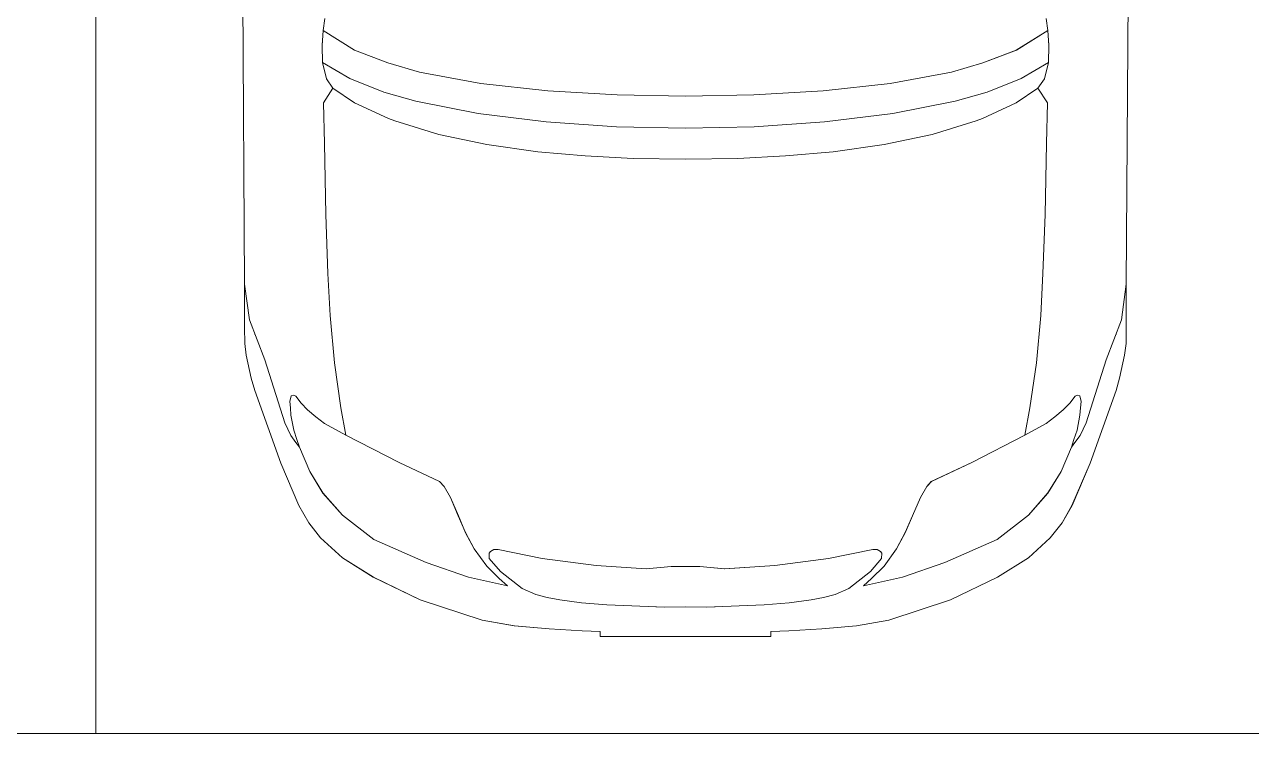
# Model space of a CAD drawing. Header units: millimetres. Extents: x -284281 to 1648660, y -821378 to -151356.
# Drawn here: x -180739 to -178211, y -270728 to -269226 of the extents above; entities that cross this region are included whole.
import ezdxf

# ---------------------------------------------------------------- set-up
doc = ezdxf.new("R2010")
doc.units = ezdxf.units.MM
doc.header["$MEASUREMENT"] = 0
doc.set_wipeout_variables(frame=1)
doc.linetypes.add('Wipeout_Contour', pattern=[1000, 0, -1000])
for name, color, linetype in [('Cars', 7, 'Continuous'), ('Extérieur - Environnement', 7, 'Continuous'), ('Structure - Murs extérieurs', 7, 'Continuous')]:
    doc.layers.add(name, color=color, linetype=linetype)

# ---------------------------------------------------------------- blocks, each defined once
blk = doc.blocks.new('Mur_61_1', base_point=(250537.6, -270787.3))
at = {"color": 254, "linetype": 'Wipeout_Contour', "lineweight": 0, "ltscale": 1436123.093929387}
blk.add_wipeout([(220637.6, -270787.3), (250437.6, -270787.3), (250437.6, -270687.3), (220637.6, -270687.3)], dxfattribs=at).dxf.layer = 'Structure - Murs extérieurs'
at = {"layer": 'Structure - Murs extérieurs', "color": 7, "linetype": 'Continuous', "lineweight": 5, "flags": 128}
blk.add_lwpolyline([(250437.6, -270687.3), (220637.6, -270687.3)], dxfattribs=at)
blk = doc.blocks.new('Car 0025')
at = {"layer": 'Cars', "color": 7, "linetype": 'Continuous', "lineweight": 13}
for p, q in [((-924.7, 1389.7), (-920.5, 734.5)), ((-924.7, 1389.7), (-920.5, 734.5)), ((896.3, 734.5), (900.5, 1389.7)), ((900.5, 1389.7), (896.3, 734.5)), ((-755.5, 1282.4), (-758.8, 1257.5)), ((731.3, 1282.4), (734.6, 1257.5)), ((-758.8, 1257.5), (-760.9, 1227.1)), ((-694, 1217.1), (-758.8, 1257.5)), ((669.8, 1217.1), (734.6, 1257.5)), ((734.6, 1257.5), (736.7, 1227.1)), ((-760.9, 1227.1), (-760.1, 1191.7)), ((-625.2, 1190.8), (-694, 1217.1)), ((601, 1190.8), (669.8, 1217.1)), ((736.7, 1227.1), (735.9, 1191.7)), ((-703.8, 1158.5), (-760.1, 1191.7)), ((-760.1, 1191.7), (-751.8, 1158)), ((-560.1, 1172.1), (-625.2, 1190.8)), ((535.9, 1172.1), (601, 1190.8)), ((679.6, 1158.5), (735.9, 1191.7)), ((735.9, 1191.7), (727.6, 1158)), ((-433.8, 1148.7), (-560.1, 1172.1)), ((409.6, 1148.7), (535.9, 1172.1)), ((-738.5, 1138.6), (-758, 1108.3)), ((-751.8, 1158), (-751.8, 1158)), ((-738.5, 1138.6), (-751.8, 1158)), ((-738.5, 1138.6), (-738.5, 1138.6)), ((-738.5, 1138.6), (-693.9, 1108.9)), ((-633.6, 1130.9), (-703.8, 1158.5)), ((-295.6, 1133.3), (-433.8, 1148.7)), ((271.4, 1133.3), (409.6, 1148.7)), ((609.4, 1130.9), (679.6, 1158.5)), ((714.3, 1138.6), (669.7, 1108.9)), ((714.3, 1138.6), (727.6, 1158)), ((714.3, 1138.6), (714.3, 1138.6)), ((714.3, 1138.6), (733.8, 1108.3)), ((727.6, 1158), (727.6, 1158)), ((-567.9, 1112.1), (-633.6, 1130.9)), ((-152.7, 1124.9), (-295.6, 1133.3)), ((-12.1, 1122.4), (-152.7, 1124.9)), ((-12.1, 1122.4), (128.5, 1124.9)), ((128.5, 1124.9), (271.4, 1133.3)), ((543.7, 1112.1), (609.4, 1130.9)), ((-758, 1108.3), (-755.8, 1024.9)), ((-693.9, 1108.9), (-624, 1076.3)), ((-439.5, 1086.6), (-567.9, 1112.1)), ((415.3, 1086.6), (543.7, 1112.1)), ((669.7, 1108.9), (599.8, 1076.3)), ((733.8, 1108.3), (731.7, 1024.9)), ((-624, 1076.3), (-610.9, 1071.4)), ((-610.9, 1071.4), (-520.4, 1043.6)), ((-298.8, 1069.2), (-439.5, 1086.6)), ((-154, 1059.4), (-298.8, 1069.2)), ((129.8, 1059.4), (274.6, 1069.2)), ((274.6, 1069.2), (415.3, 1086.6)), ((586.8, 1071.4), (496.2, 1043.6)), ((599.8, 1076.3), (586.8, 1071.4)), ((-520.4, 1043.6), (-421.4, 1022.7)), ((-12.1, 1056.3), (-154, 1059.4)), ((-12.1, 1056.3), (129.8, 1059.4)), ((496.2, 1043.6), (397.2, 1022.7)), ((-755.8, 1025), (-753.2, 878.1)), ((-755.8, 1024.9), (-755.8, 1024.9)), ((-421.4, 1022.7), (-316.5, 1007.9)), ((397.2, 1022.7), (292.3, 1007.9)), ((731.7, 1025), (729, 878.1)), ((731.6, 1024.9), (731.6, 1024.9)), ((-316.5, 1007.9), (-218.5, 999.1)), ((-218.5, 999.1), (-119.9, 994.1)), ((-119.9, 994.1), (-12.1, 992.4)), ((95.7, 994.1), (-12.1, 992.4)), ((194.3, 999.1), (95.7, 994.1)), ((292.3, 1007.9), (194.3, 999.1)), ((-753.2, 878.1), (-748.9, 756.7)), ((729, 878.1), (724.7, 756.7)), ((-920.5, 734.5), (-920.6, 683.7)), ((-920.5, 734.5), (-920.6, 683.7)), ((-920.5, 734.5), (-910.7, 661.1)), ((-748.9, 756.7), (-744.4, 670.1)), ((724.7, 756.7), (720.2, 670.1)), ((896.3, 734.5), (886.5, 661.1)), ((896.4, 683.7), (896.3, 734.5)), ((896.3, 734.5), (896.4, 683.7)), ((-920.6, 683.7), (-920.5, 645.6)), ((-920.6, 683.7), (-920.5, 645.6)), ((896.3, 645.6), (896.4, 683.7)), ((896.4, 683.7), (896.3, 645.6)), ((-910.7, 661.1), (-879.2, 578.8)), ((-744.4, 670.2), (-735.6, 572.8)), ((-735.6, 572.8), (-744.3, 670.1)), ((720.2, 670.2), (711.4, 572.8)), ((711.4, 572.8), (720.1, 670.1)), ((886.5, 661.1), (855, 578.8)), ((-920.5, 645.6), (-920, 612.5)), ((-920.5, 645.6), (-920, 612.5)), ((-899.6, 632.1), (-899.5, 631.1)), ((875.4, 632.1), (875.3, 631.1)), ((895.8, 612.5), (896.3, 645.6)), ((896.3, 645.6), (895.8, 612.5)), ((-920, 612.5), (-917.2, 588.4)), ((-920, 612.5), (-917.2, 588.4)), ((893, 588.4), (895.8, 612.5)), ((895.8, 612.5), (893, 588.4)), ((-917.2, 588.4), (-906.8, 541)), ((-906.8, 541), (-917.2, 588.4)), ((882.6, 541), (893, 588.4)), ((882.6, 541), (893, 588.4)), ((-879.2, 578.8), (-837.6, 449.2)), ((-735.6, 572.8), (-722, 479.6)), ((711.4, 572.8), (697.8, 479.6)), ((855, 578.8), (813.4, 449.2)), ((-906.8, 541), (-899.8, 515.5)), ((-899.8, 515.5), (-906.8, 541)), ((875.6, 515.5), (882.6, 541)), ((875.6, 515.5), (882.6, 541)), ((-899.8, 515.5), (-846, 365.6)), ((-846, 365.6), (-899.8, 515.5)), ((-820.1, 506), (-824.6, 504.7)), ((-815.2, 503.8), (-820.1, 506)), ((791, 503.8), (795.9, 506)), ((795.9, 506), (800.4, 504.7)), ((821.8, 365.6), (875.6, 515.5)), ((821.8, 365.6), (875.6, 515.5)), ((-824.6, 504.7), (-827.3, 493)), ((-827.3, 493), (-826, 479.9)), ((-804.3, 489.5), (-815.2, 503.8)), ((-790.7, 476), (-804.3, 489.5)), ((766.5, 476), (780.1, 489.5)), ((780.1, 489.5), (791, 503.8)), ((800.4, 504.7), (803.1, 493)), ((803.1, 493), (801.8, 479.9)), ((-826, 479.9), (-825, 465)), ((-825, 465), (-819.1, 434.2)), ((-773.6, 461.2), (-790.7, 476)), ((-755.7, 447.9), (-773.6, 461.2)), ((-722, 479.6), (-711.7, 423.4)), ((697.8, 479.6), (687.5, 423.4)), ((731.5, 447.9), (749.4, 461.2)), ((749.4, 461.2), (766.5, 476)), ((800.8, 465), (794.9, 434.2)), ((801.8, 479.9), (800.8, 465)), ((-825.2, 422.9), (-837.6, 449.2)), ((-819.1, 434.2), (-812.8, 414.4)), ((-711.7, 423.4), (-755.7, 447.9)), ((687.5, 423.4), (731.5, 447.9)), ((794.9, 434.2), (788.6, 414.4)), ((801, 422.9), (813.4, 449.2)), ((-814.8, 408.3), (-825.2, 422.9)), ((-807.5, 399), (-814.8, 408.3)), ((-812.8, 414.4), (-807.5, 399)), ((-602.3, 367), (-711.7, 423.4)), ((578.1, 367), (687.5, 423.4)), ((788.6, 414.4), (783.3, 399)), ((783.3, 399), (790.6, 408.3)), ((790.6, 408.3), (801, 422.9)), ((-786.3, 348.7), (-807.5, 399)), ((762.1, 348.7), (783.3, 399)), ((-846, 365.6), (-808.7, 278.6)), ((-808.7, 278.6), (-846, 365.6)), ((-518.8, 327.9), (-602.3, 367)), ((494.6, 327.9), (578.1, 367)), ((784.5, 278.6), (821.8, 365.6)), ((784.5, 278.6), (821.8, 365.6)), ((-759.1, 304.4), (-786.3, 348.7)), ((734.9, 304.4), (762.1, 348.7)), ((-718.8, 259), (-759.1, 304.4)), ((-509.5, 317.5), (-518.8, 327.9)), ((-496.3, 294.8), (-509.5, 317.5)), ((472.1, 294.8), (485.3, 317.5)), ((485.3, 317.5), (494.6, 327.9)), ((694.6, 259), (734.9, 304.4)), ((-808.7, 278.6), (-788.2, 243.2)), ((-808.7, 278.6), (-788.2, 243.2)), ((-480.1, 257), (-496.3, 294.8)), ((455.9, 257), (472.1, 294.8)), ((764, 243.2), (784.5, 278.6)), ((784.5, 278.6), (764, 243.2)), ((-654.4, 208.3), (-718.8, 259)), ((-465.1, 222.6), (-480.1, 257)), ((440.9, 222.6), (455.9, 257)), ((630.2, 208.3), (694.6, 259)), ((-788.2, 243.2), (-764, 211.8)), ((-788.2, 243.2), (-764, 211.8)), ((739.8, 211.8), (764, 243.2)), ((764, 243.2), (739.8, 211.8)), ((-764, 211.8), (-719, 170.5)), ((-764, 211.8), (-719, 170.5)), ((-654.4, 208.3), (-546.4, 161.2)), ((-447.3, 189.6), (-465.1, 222.6)), ((423.1, 189.6), (440.9, 222.6)), ((630.2, 208.3), (522.2, 161.2)), ((694.8, 170.5), (739.8, 211.8)), ((739.8, 211.8), (694.8, 170.5)), ((-421.5, 153.3), (-447.3, 189.6)), ((-416.6, 180.1), (-414.1, 184)), ((-416.4, 169.3), (-416.6, 180.1)), ((-414.1, 184), (-406.9, 187.6)), ((-406.9, 187.6), (-398, 187.9)), ((-398, 187.9), (-307.1, 169.4)), ((373.8, 187.9), (282.9, 169.4)), ((382.7, 187.6), (373.8, 187.9)), ((389.9, 184), (382.7, 187.6)), ((392.4, 180.1), (389.9, 184)), ((392.2, 169.3), (392.4, 180.1)), ((397.3, 153.3), (423.1, 189.6)), ((-719, 170.5), (-655.3, 130.9)), ((-719, 170.5), (-655.3, 130.9)), ((-546.4, 161.2), (-459.2, 131.1)), ((-395.7, 128), (-421.5, 153.3)), ((-393.4, 142.5), (-416.4, 169.3)), ((-307.1, 169.4), (-196.1, 155)), ((-196.1, 155), (-92.9, 148.1)), ((-41.8, 152.8), (-92.9, 148.1)), ((-41.8, 152.8), (-11.3, 152.8)), ((17.6, 152.8), (-12.9, 152.8)), ((17.6, 152.8), (68.7, 148.1)), ((171.9, 155), (68.7, 148.1)), ((282.9, 169.4), (171.9, 155)), ((369.2, 142.5), (392.2, 169.3)), ((371.5, 128), (397.3, 153.3)), ((522.2, 161.2), (435, 131.1)), ((631.1, 130.9), (694.8, 170.5)), ((694.8, 170.5), (631.1, 130.9)), ((-655.3, 130.9), (-558.5, 84.1)), ((-655.3, 130.9), (-558.5, 84.1)), ((-378.9, 113.2), (-459.2, 131.1)), ((-378.9, 113.2), (-395.7, 128)), ((-348.6, 107.3), (-393.4, 142.5)), ((324.4, 107.3), (369.2, 142.5)), ((354.7, 113.2), (435, 131.1)), ((354.7, 113.2), (371.5, 128)), ((534.3, 84.1), (631.1, 130.9)), ((631.1, 130.9), (534.3, 84.1)), ((-320.4, 95.1), (-348.6, 107.3)), ((296.3, 95.1), (324.4, 107.3)), ((-558.5, 84.1), (-431, 42.5)), ((-431, 42.5), (-558.5, 84.1)), ((-320.4, 95.1), (-296.9, 89)), ((-296.9, 89), (-270.9, 84)), ((-270.9, 84), (-226, 78.1)), ((-226, 78.1), (-174.1, 74.2)), ((201.8, 78.1), (149.9, 74.2)), ((246.7, 84), (201.8, 78.1)), ((272.7, 89), (246.7, 84)), ((296.3, 95.1), (272.7, 89)), ((406.8, 42.5), (534.3, 84.1)), ((406.8, 42.5), (534.3, 84.1)), ((-54.7, 69.2), (-174.1, 74.2)), ((-73.2, 69.9), (-72.6, 69.9)), ((-12.1, 69.6), (-54.7, 69.2)), ((-12.1, 69.6), (30.5, 69.2)), ((30.5, 69.2), (149.9, 74.2)), ((49, 69.9), (48.4, 69.9)), ((-431, 42.5), (-364.7, 30.9)), ((-364.7, 30.9), (-431, 42.5)), ((-364.7, 30.9), (-293.1, 24.3)), ((-293.1, 24.3), (-364.7, 30.9)), ((268.9, 24.3), (340.5, 30.9)), ((268.9, 24.3), (340.5, 30.9)), ((340.5, 30.9), (406.8, 42.5)), ((340.5, 30.9), (406.8, 42.5)), ((-293.1, 24.3), (-225.1, 20.2)), ((-225.1, 20.2), (-293.1, 24.3)), ((-225.1, 20.2), (-187.9, 19.2)), ((-187.9, 19.2), (-225.1, 20.2)), ((-187.9, 19.2), (-187.9, 8.3)), ((-187.9, 8.3), (-187.9, 19.2)), ((-187.9, 8.3), (163.7, 8.3)), ((-187.9, 8.3), (-12.1, 8.3)), ((163.7, 8.3), (-12.1, 8.3)), ((163.7, 19.2), (200.9, 20.2)), ((163.7, 19.2), (200.9, 20.2)), ((163.7, 8.3), (163.7, 19.2)), ((163.7, 8.3), (163.7, 19.2)), ((200.9, 20.2), (268.9, 24.3)), ((200.9, 20.2), (268.9, 24.3))]:
    blk.add_line(p, q, dxfattribs=at)

msp = doc.modelspace()

# ---------------------------------------------------------------- linework, layer by layer
at = {"color": 9, "linetype": 'Continuous', "lineweight": 5}
msp.add_lwpolyline([(-208256.2426, -273475.38502, 0.3865533313), (-206058.31933, -275253.23979), (-190681.3397, -275196.19066), (-182697.89344, -275116.10287, 0.0051889555), (-182644.79769, -275105.96997), (-173921.32814, -275105.96997, 0.4142135624), (-171932.12315, -273095.23292), (-171943.0089, -271073.02067, -0.001345761), (-171943.03788, -271062.25464), (-171943.03788, -267687.29374), (-171943.03788, -265687.29374), (-173921.32814, -265687.29374), (-175591.76314, -265687.29374), (-175591.76314, -270687.29374), (-205491.76314, -270687.29374), (-205491.76314, -265687.29374), (-205491.76314, -265587.29374), (-206176.19022, -265587.29374), (-206173.85271, -265605.82722, 0.2588490016), (-208011.65088, -266951.54513), (-208028.61366, -266943.72092, 0.0985615086), (-208259.38232, -267730.33623), (-208266.6445, -273329.32486, 0.0251892193)], format="xyb", close=True, dxfattribs=at)
at = {"layer": 'Extérieur - Environnement', "color": 7, "linetype": 'Continuous', "lineweight": 13}
for p, q in [((-180289.53909, -269106.12444), (-180285.38806, -269761.2809)), ((-180289.53909, -269106.12444), (-180285.38806, -269761.2809)), ((-178468.49743, -269761.2809), (-178464.3464, -269106.12444)), ((-178464.3464, -269106.12444), (-178468.49743, -269761.2809)), ((-180120.32933, -269213.35195), (-180123.61934, -269238.27627)), ((-178633.55616, -269213.35195), (-178630.26615, -269238.27627)), ((-180123.61934, -269238.27627), (-180125.76249, -269268.70409)), ((-180058.80602, -269278.71115), (-180123.61934, -269238.27627)), ((-178695.07947, -269278.71115), (-178630.26615, -269238.27627)), ((-178630.26615, -269238.27627), (-178628.123, -269268.70409)), ((-180125.76249, -269268.70409), (-180124.98314, -269304.06619)), ((-178628.123, -269268.70409), (-178628.90234, -269304.06619)), ((-179990.05023, -269304.96647), (-180058.80933, -269278.70989)), ((-178763.83526, -269304.96647), (-178695.07616, -269278.70989)), ((-180068.60475, -269337.28554), (-180124.98314, -269304.06619)), ((-180124.98314, -269304.06619), (-180116.65518, -269337.78359)), ((-179924.91424, -269323.67754), (-179990.05652, -269304.96466)), ((-178828.97125, -269323.67754), (-178763.82897, -269304.96466)), ((-178685.28074, -269337.28554), (-178628.90234, -269304.06619)), ((-178628.90234, -269304.06619), (-178637.23031, -269337.78359)), ((-180116.65518, -269337.78359), (-180116.62892, -269337.79852)), ((-180103.33924, -269357.14103), (-180116.65518, -269337.78359)), ((-179998.40142, -269364.90883), (-180068.60475, -269337.28554)), ((-179798.62211, -269347.10029), (-179924.91967, -269323.67653)), ((-179660.47844, -269362.46162), (-179798.62211, -269347.10029)), ((-179093.40705, -269362.46162), (-178955.26338, -269347.10029)), ((-178955.26338, -269347.10029), (-178828.96582, -269323.67653)), ((-178755.48406, -269364.90883), (-178685.28074, -269337.28554)), ((-178650.54625, -269357.14103), (-178637.23031, -269337.78359)), ((-178637.23031, -269337.78359), (-178637.25656, -269337.79852)), ((-180103.33924, -269357.14103), (-180122.8702, -269387.53016)), ((-180103.33344, -269357.18062), (-180103.33924, -269357.14103)), ((-180103.33344, -269357.18062), (-180058.73039, -269386.89845)), ((-179932.75471, -269383.67403), (-179998.40142, -269364.90883)), ((-179517.54849, -269370.86361), (-179660.48089, -269362.46135)), ((-179376.91365, -269373.42369), (-179517.55063, -269370.86348)), ((-179376.97183, -269373.42369), (-179236.33486, -269370.86348)), ((-179236.33699, -269370.86361), (-179093.4046, -269362.46135)), ((-178821.13078, -269383.67403), (-178755.48406, -269364.90883)), ((-178650.55205, -269357.18062), (-178695.1551, -269386.89845)), ((-178650.55205, -269357.18062), (-178650.54625, -269357.14103)), ((-178650.54625, -269357.14103), (-178631.01529, -269387.53016)), ((-180122.8702, -269387.53016), (-180120.69119, -269470.88184)), ((-180058.73039, -269386.89845), (-179988.85157, -269419.47351)), ((-179804.3124, -269409.2231), (-179932.75471, -269383.67403)), ((-178949.57309, -269409.2231), (-178821.13078, -269383.67403)), ((-178695.1551, -269386.89845), (-178765.03392, -269419.47351)), ((-178631.01529, -269387.53016), (-178633.1943, -269470.88184)), ((-179988.85157, -269419.47351), (-179975.79117, -269424.33559)), ((-179975.79117, -269424.33624), (-179885.25027, -269452.15012)), ((-179663.63099, -269426.56247), (-179804.3124, -269409.2231)), ((-179090.2545, -269426.56247), (-178949.57309, -269409.2231)), ((-178778.09432, -269424.33624), (-178868.63522, -269452.15012)), ((-178765.03392, -269419.47351), (-178778.09432, -269424.33559)), ((-179518.84656, -269436.38019), (-179663.63099, -269426.56247)), ((-179376.94274, -269439.48807), (-179518.84656, -269436.38019)), ((-179376.94274, -269439.48807), (-179235.03893, -269436.38019)), ((-179235.03893, -269436.38019), (-179090.2545, -269426.56247)), ((-180120.69233, -269470.81865), (-180118.0469, -269617.64414)), ((-180120.68993, -269470.86474), (-180120.68947, -269470.88184)), ((-179885.25027, -269452.15012), (-179786.20281, -269473.07881)), ((-179786.20281, -269473.07881), (-179681.29574, -269487.90326)), ((-178967.68268, -269473.07881), (-179072.58974, -269487.90326)), ((-178868.63522, -269452.15012), (-178967.68268, -269473.07881)), ((-178633.19316, -269470.81865), (-178635.83859, -269617.64414)), ((-178633.19556, -269470.86474), (-178633.19602, -269470.88184)), ((-179681.29574, -269487.90326), (-179583.33419, -269496.69868)), ((-179583.33419, -269496.69868), (-179484.76176, -269501.67525)), ((-179170.55129, -269496.69868), (-179269.12373, -269501.67525)), ((-179072.58974, -269487.90326), (-179170.55129, -269496.69868)), ((-179484.76176, -269501.67525), (-179376.93624, -269503.41935)), ((-179269.12373, -269501.67525), (-179376.94924, -269503.41935)), ((-180118.0469, -269617.64414), (-180113.75484, -269739.10257)), ((-178635.83859, -269617.64414), (-178640.13065, -269739.10257)), ((-180113.75484, -269739.10257), (-180109.21781, -269825.64174)), ((-178640.13065, -269739.10257), (-178644.66768, -269825.64174)), ((-180285.38806, -269761.2809), (-180285.47117, -269812.10443)), ((-180285.38806, -269761.2809), (-180285.47117, -269812.10443)), ((-180285.38806, -269761.2809), (-180275.54498, -269834.64628)), ((-178468.49743, -269761.2809), (-178478.34051, -269834.64628)), ((-178468.41432, -269812.10443), (-178468.49743, -269761.2809)), ((-178468.49743, -269761.2809), (-178468.41432, -269812.10443)), ((-180285.47117, -269812.10443), (-180285.36036, -269850.17549)), ((-180285.47117, -269812.10443), (-180285.36036, -269850.17549)), ((-180109.21973, -269825.6205), (-180100.43901, -269922.93505)), ((-180100.43901, -269922.93505), (-180109.19, -269825.64174)), ((-178644.66576, -269825.6205), (-178653.44648, -269922.93505)), ((-178653.44648, -269922.93505), (-178644.69549, -269825.64174)), ((-178468.52513, -269850.17549), (-178468.41432, -269812.10443)), ((-178468.41432, -269812.10443), (-178468.52513, -269850.17549)), ((-180285.36036, -269850.17549), (-180284.83354, -269883.28596)), ((-180285.36036, -269850.17549), (-180284.83354, -269883.28596)), ((-180275.54498, -269834.64628), (-180244.01932, -269917.01103)), ((-178478.34051, -269834.64628), (-178509.86617, -269917.01103)), ((-178469.05194, -269883.28596), (-178468.52513, -269850.17549)), ((-178468.52513, -269850.17549), (-178469.05194, -269883.28596)), ((-180264.43023, -269863.68497), (-180264.37872, -269864.69694)), ((-178489.45526, -269863.68497), (-178489.50677, -269864.69694)), ((-180284.83354, -269883.28596), (-180282.03305, -269907.43008)), ((-180284.83354, -269883.28596), (-180282.03305, -269907.43008)), ((-178471.85244, -269907.43008), (-178469.05194, -269883.28596)), ((-178469.05194, -269883.28596), (-178471.85244, -269907.43008)), ((-180282.03305, -269907.43008), (-180271.63545, -269954.78576)), ((-180271.63545, -269954.78576), (-180282.03305, -269907.43008)), ((-180244.01932, -269917.01103), (-180202.41841, -270046.60936)), ((-180100.43901, -269922.93505), (-180086.81683, -270016.17977)), ((-178653.44648, -269922.93505), (-178667.06866, -270016.17977)), ((-178509.86617, -269917.01103), (-178551.46708, -270046.60936)), ((-178482.25003, -269954.78576), (-178471.85244, -269907.43008)), ((-178482.25003, -269954.78576), (-178471.85244, -269907.43008)), ((-180271.63545, -269954.78576), (-180264.62047, -269980.29071)), ((-180264.62047, -269980.29071), (-180271.63545, -269954.78576)), ((-178489.26502, -269980.29071), (-178482.25003, -269954.78576)), ((-178489.26502, -269980.29071), (-178482.25003, -269954.78576)), ((-180264.62047, -269980.29071), (-180210.8023, -270130.22636)), ((-180210.8023, -270130.22636), (-180264.62047, -269980.29071)), ((-178543.08319, -270130.22636), (-178489.26502, -269980.29071)), ((-178543.08319, -270130.22636), (-178489.26502, -269980.29071)), ((-180189.41383, -269991.06556), (-180192.1472, -270002.76857)), ((-180192.1472, -270002.76857), (-180190.83337, -270015.8633)), ((-180184.96034, -269989.80043), (-180189.41383, -269991.06556)), ((-180180.0726, -269991.95746), (-180184.96034, -269989.80043)), ((-180169.13384, -270006.24783), (-180180.0726, -269991.95746)), ((-178584.75165, -270006.24783), (-178573.81289, -269991.95746)), ((-178573.81289, -269991.95746), (-178568.92515, -269989.80043)), ((-178568.92515, -269989.80043), (-178564.47166, -269991.06556)), ((-178564.47166, -269991.06556), (-178561.73829, -270002.76857)), ((-178561.73829, -270002.76857), (-178563.05212, -270015.8633)), ((-180190.83337, -270015.8633), (-180189.88704, -270030.7926)), ((-180189.88704, -270030.7926), (-180183.98056, -270061.59997)), ((-180155.51176, -270019.78551), (-180169.13384, -270006.24783)), ((-180138.43825, -270034.58812), (-180155.51176, -270019.78551)), ((-180086.82099, -270016.15698), (-180076.54049, -270072.41751)), ((-178667.0645, -270016.15698), (-178677.345, -270072.41751)), ((-178615.44724, -270034.58812), (-178598.37372, -270019.78551)), ((-178598.37372, -270019.78551), (-178584.75165, -270006.24783)), ((-178563.99844, -270030.7926), (-178569.90493, -270061.59997)), ((-178563.05212, -270015.8633), (-178563.99844, -270030.7926)), ((-180190.08183, -270072.92354), (-180202.41841, -270046.60936)), ((-180120.4963, -270047.87284), (-180138.43825, -270034.58812)), ((-180076.54049, -270072.41751), (-180120.4963, -270047.87284)), ((-178677.345, -270072.41751), (-178633.38919, -270047.87284)), ((-178633.38919, -270047.87284), (-178615.44724, -270034.58812)), ((-178563.80366, -270072.92354), (-178551.46708, -270046.60936)), ((-180179.63842, -270087.47329), (-180190.08183, -270072.92354)), ((-180183.98056, -270061.59997), (-180177.63442, -270081.40036)), ((-180177.63442, -270081.40036), (-180172.3125, -270096.7724)), ((-179967.12617, -270128.79784), (-180076.54049, -270072.41751)), ((-178786.75932, -270128.79784), (-178677.345, -270072.41751)), ((-178576.25107, -270081.40036), (-178581.57299, -270096.7724)), ((-178569.90493, -270061.59997), (-178576.25107, -270081.40036)), ((-178574.24707, -270087.47329), (-178563.80366, -270072.92354)), ((-180172.3125, -270096.7724), (-180179.63842, -270087.47329)), ((-180151.12871, -270147.07207), (-180172.3125, -270096.7724)), ((-178602.75678, -270147.07207), (-178581.57299, -270096.7724)), ((-178581.57299, -270096.7724), (-178574.24707, -270087.47329)), ((-180210.8023, -270130.22636), (-180173.56364, -270217.19968)), ((-180173.56364, -270217.19968), (-180210.8023, -270130.22636)), ((-179883.68922, -270167.90375), (-179967.12617, -270128.79784)), ((-178870.19626, -270167.90375), (-178786.75932, -270128.79784)), ((-178580.32184, -270217.19968), (-178543.08319, -270130.22636)), ((-178580.32184, -270217.19968), (-178543.08319, -270130.22636)), ((-180123.91399, -270191.42198), (-180151.12871, -270147.07207)), ((-178629.9715, -270191.42198), (-178602.75678, -270147.07207)), ((-179874.30028, -270178.32286), (-179883.68922, -270167.90375)), ((-179861.11943, -270201.01926), (-179874.30028, -270178.32286)), ((-178892.76606, -270201.01926), (-178879.58521, -270178.32286)), ((-178879.58521, -270178.32286), (-178870.19626, -270167.90375)), ((-180083.59589, -270236.77984), (-180123.91399, -270191.42198)), ((-179844.97967, -270238.74842), (-179861.1332, -270200.99555)), ((-178908.90582, -270238.74842), (-178892.75229, -270200.99555)), ((-178670.28959, -270236.77984), (-178629.9715, -270191.42198)), ((-180173.56364, -270217.19968), (-180153.01898, -270252.57154)), ((-180173.56364, -270217.19968), (-180153.01898, -270252.57154)), ((-178600.86651, -270252.57154), (-178580.32184, -270217.19968)), ((-178580.32184, -270217.19968), (-178600.86651, -270252.57154)), ((-180153.01898, -270252.57154), (-180128.84108, -270283.99193)), ((-180153.01898, -270252.57154), (-180128.84108, -270283.99193)), ((-180019.26983, -270287.50877), (-180083.59589, -270236.77984)), ((-179829.91217, -270273.14819), (-179844.97967, -270238.74842)), ((-178923.97332, -270273.14819), (-178908.90582, -270238.74842)), ((-178734.61566, -270287.50877), (-178670.28959, -270236.77984)), ((-178625.04441, -270283.99193), (-178600.86651, -270252.57154)), ((-178600.86651, -270252.57154), (-178625.04441, -270283.99193)), ((-180128.84108, -270283.99193), (-180083.81237, -270325.30047)), ((-180128.84108, -270283.99193), (-180083.81237, -270325.30047)), ((-179812.12973, -270306.14996), (-179829.91217, -270273.14819)), ((-178941.75576, -270306.14996), (-178923.97332, -270273.14819)), ((-178670.07312, -270325.30047), (-178625.04441, -270283.99193)), ((-178625.04441, -270283.99193), (-178670.07312, -270325.30047)), ((-180019.26983, -270287.50877), (-179911.23603, -270334.55123)), ((-179786.38422, -270342.48662), (-179812.12973, -270306.14996)), ((-179778.9746, -270311.78962), (-179771.72849, -270308.14468)), ((-179771.72849, -270308.14468), (-179762.81586, -270307.89289)), ((-179762.81586, -270307.89289), (-179671.949, -270326.34619)), ((-178991.06963, -270307.89289), (-179081.93649, -270326.34619)), ((-178982.15699, -270308.14468), (-178991.06963, -270307.89289)), ((-178974.91089, -270311.78962), (-178982.15699, -270308.14468)), ((-178967.50127, -270342.48662), (-178941.75576, -270306.14996)), ((-178734.61566, -270287.50877), (-178842.64946, -270334.55123)), ((-180083.81237, -270325.30047), (-180020.0956, -270364.89687)), ((-180083.81237, -270325.30047), (-180020.0956, -270364.89687)), ((-179911.23603, -270334.55123), (-179824.00496, -270364.68725)), ((-179781.41878, -270315.68285), (-179778.9746, -270311.78962)), ((-179781.27066, -270326.50932), (-179781.41878, -270315.68285)), ((-179758.21137, -270353.33193), (-179781.27066, -270326.50932)), ((-179671.949, -270326.34619), (-179560.92383, -270340.80333)), ((-179081.93649, -270326.34619), (-179192.96166, -270340.80333)), ((-178995.67412, -270353.33193), (-178972.61483, -270326.50932)), ((-178972.46671, -270315.68285), (-178974.91089, -270311.78962)), ((-178972.61483, -270326.50932), (-178972.46671, -270315.68285)), ((-178842.64946, -270334.55123), (-178929.88053, -270364.68725)), ((-178733.78989, -270364.89687), (-178670.07312, -270325.30047)), ((-178670.07312, -270325.30047), (-178733.78989, -270364.89687)), ((-179760.51485, -270367.7613), (-179786.38422, -270342.48662)), ((-179713.45074, -270388.52135), (-179758.21137, -270353.33193)), ((-179560.92383, -270340.80333), (-179457.78665, -270347.68768)), ((-179406.66458, -270343.01425), (-179457.78665, -270347.68768)), ((-179406.66458, -270343.01425), (-179376.1277, -270343.01425)), ((-179347.22091, -270343.01425), (-179377.75779, -270343.01425)), ((-179347.22091, -270343.01425), (-179296.09883, -270347.68768)), ((-179192.96166, -270340.80333), (-179296.09883, -270347.68768)), ((-179040.43475, -270388.52135), (-178995.67412, -270353.33193)), ((-178993.37064, -270367.7613), (-178967.50127, -270342.48662)), ((-180020.0956, -270364.89687), (-179923.30045, -270411.68184)), ((-180020.0956, -270364.89687), (-179923.30045, -270411.68184)), ((-179743.75808, -270382.58106), (-179824.00496, -270364.68725)), ((-179743.75808, -270382.58106), (-179760.51485, -270367.7613)), ((-179010.12741, -270382.58106), (-178929.88053, -270364.68725)), ((-179010.12741, -270382.58106), (-178993.37064, -270367.7613)), ((-178830.58504, -270411.68184), (-178733.78989, -270364.89687)), ((-178733.78989, -270364.89687), (-178830.58504, -270411.68184)), ((-179685.29136, -270400.67421), (-179713.45074, -270388.52135)), ((-179685.29136, -270400.67421), (-179661.72338, -270406.75417)), ((-179661.72786, -270406.75331), (-179635.73061, -270411.73902)), ((-179092.15763, -270406.75331), (-179118.15488, -270411.73902)), ((-179068.59413, -270400.67421), (-179092.16211, -270406.75417)), ((-179068.59413, -270400.67421), (-179040.43475, -270388.52135)), ((-179923.30045, -270411.68184), (-179795.81141, -270453.31964)), ((-179795.81141, -270453.31964), (-179923.30045, -270411.68184)), ((-179635.74319, -270411.73661), (-179590.8253, -270417.69595)), ((-179590.8253, -270417.69595), (-179538.93261, -270421.62102)), ((-179419.54382, -270426.56024), (-179538.93261, -270421.62102)), ((-179438.07692, -270425.92695), (-179437.43554, -270425.92695)), ((-179376.93113, -270426.22001), (-179419.54382, -270426.56024)), ((-179376.95436, -270426.22001), (-179334.34167, -270426.56024)), ((-179334.34167, -270426.56024), (-179214.95288, -270421.62102)), ((-179315.80857, -270425.92695), (-179316.44994, -270425.92695)), ((-179163.06019, -270417.69595), (-179214.95288, -270421.62102)), ((-179118.1423, -270411.73661), (-179163.06019, -270417.69595)), ((-178958.07408, -270453.31964), (-178830.58504, -270411.68184)), ((-178958.07408, -270453.31964), (-178830.58504, -270411.68184)), ((-179795.81141, -270453.31964), (-179729.57152, -270464.89787)), ((-179729.57152, -270464.89787), (-179795.81141, -270453.31964)), ((-179024.31397, -270464.89787), (-178958.07408, -270453.31964)), ((-179024.31397, -270464.89787), (-178958.07408, -270453.31964)), ((-179729.57152, -270464.89787), (-179657.95248, -270471.44966)), ((-179657.95248, -270471.44966), (-179729.57152, -270464.89787)), ((-179657.95248, -270471.44966), (-179589.96582, -270475.5432)), ((-179589.96582, -270475.5432), (-179657.95248, -270471.44966)), ((-179589.96582, -270475.5432), (-179552.70437, -270476.6336)), ((-179552.70437, -270476.6336), (-179589.96582, -270475.5432)), ((-179552.70437, -270476.6336), (-179552.70437, -270487.46295)), ((-179552.70437, -270487.46295), (-179552.70437, -270476.6336)), ((-179201.18112, -270476.6336), (-179163.91967, -270475.5432)), ((-179201.18112, -270476.6336), (-179163.91967, -270475.5432)), ((-179201.18112, -270487.46295), (-179201.18112, -270476.6336)), ((-179201.18112, -270487.46295), (-179201.18112, -270476.6336)), ((-179163.91967, -270475.5432), (-179095.93301, -270471.44966)), ((-179163.91967, -270475.5432), (-179095.93301, -270471.44966)), ((-179095.93301, -270471.44966), (-179024.31397, -270464.89787)), ((-179095.93301, -270471.44966), (-179024.31397, -270464.89787)), ((-179552.70437, -270487.46295), (-179201.18112, -270487.46295)), ((-179552.70437, -270487.46295), (-179376.94274, -270487.46295)), ((-179201.18112, -270487.46295), (-179376.94274, -270487.46295))]:
    msp.add_line(p, q, dxfattribs=at)

# ---------------------------------------------------------------- block references
at = {"layer": 'Cars', "color": 7, "linetype": 'Continuous', "lineweight": 5, "zscale": 1000}
msp.add_blockref('Car 0025', (-179364.8444, -270495.78396), dxfattribs=at)

# ---------------------------------------------------------------- next in the draw order: block references
at = {"layer": 'Structure - Murs extérieurs', "color": 211, "lineweight": 5, "true_color": 0xfe55ff}
msp.add_blockref('Mur_61_1', (-175591.76314, -270787.29219), dxfattribs=at)

# ---------------------------------------------------------------- next in the draw order: hatches: boundary and pattern name
at = {"linetype": 'Continuous', "lineweight": 0, "true_color": 0xa7a7a7}
msp.add_hatch(color=253, dxfattribs=at).paths.add_polyline_path([(-190582.9074, -266165.48622, 1), (-180582.9074, -266165.48622, 1)])

# ---------------------------------------------------------------- next in the draw order: linework, layer by layer
at = {"color": 255, "linetype": 'Continuous', "lineweight": 5, "flags": 128}
for points in [[(-183091.76314, -265687.29374), (-183091.76314, -270687.29374), (-180591.76314, -270687.29374), (-180591.76314, -265687.29374)], [(-180591.76314, -265687.29374), (-180591.76314, -270687.29374), (-178091.76314, -270687.29374), (-178091.76314, -265687.29374)]]:
    msp.add_lwpolyline(points, close=True, dxfattribs=at)
for points in [[(-180591.76314, -265687.29374), (-180591.76314, -270687.29374)], [(-180591.76314, -270687.29374), (-180591.76314, -265687.29374)], [(-183091.76314, -270687.29374), (-180591.76314, -270687.29374)], [(-180591.76314, -270687.29374), (-178091.76314, -270687.29374)]]:
    msp.add_lwpolyline(points, dxfattribs=at)
at = {"layer": 'Structure - Murs extérieurs', "color": 7, "linetype": 'Continuous', "lineweight": 5, "flags": 128}
msp.add_lwpolyline([(-175691.76314, -270687.29219), (-205491.76314, -270687.2922), (-205491.76313, -265687.29372), (-205491.76313, -265587.29373), (-205591.76311, -265587.29373), (-206176.19022, -265587.29374, 0.2597271562), (-208107.94504, -267116.45694, 0.0985618016), (-208268.02222, -267920.63319), (-208268.02222, -273253.26877, 0.4157854419), (-206156.7584, -275353.23856), (-174019.76721, -275205.96874, 0.4142192129)], format="xyb", dxfattribs=at)
at = {"layer": 'Structure - Murs extérieurs', "color": 7, "linetype": 'Continuous', "lineweight": 5}
msp.add_lwpolyline([(-175691.76314, -270687.29219), (-205491.76314, -270687.2922)], dxfattribs=at)

doc.saveas('drawing.dxf')
